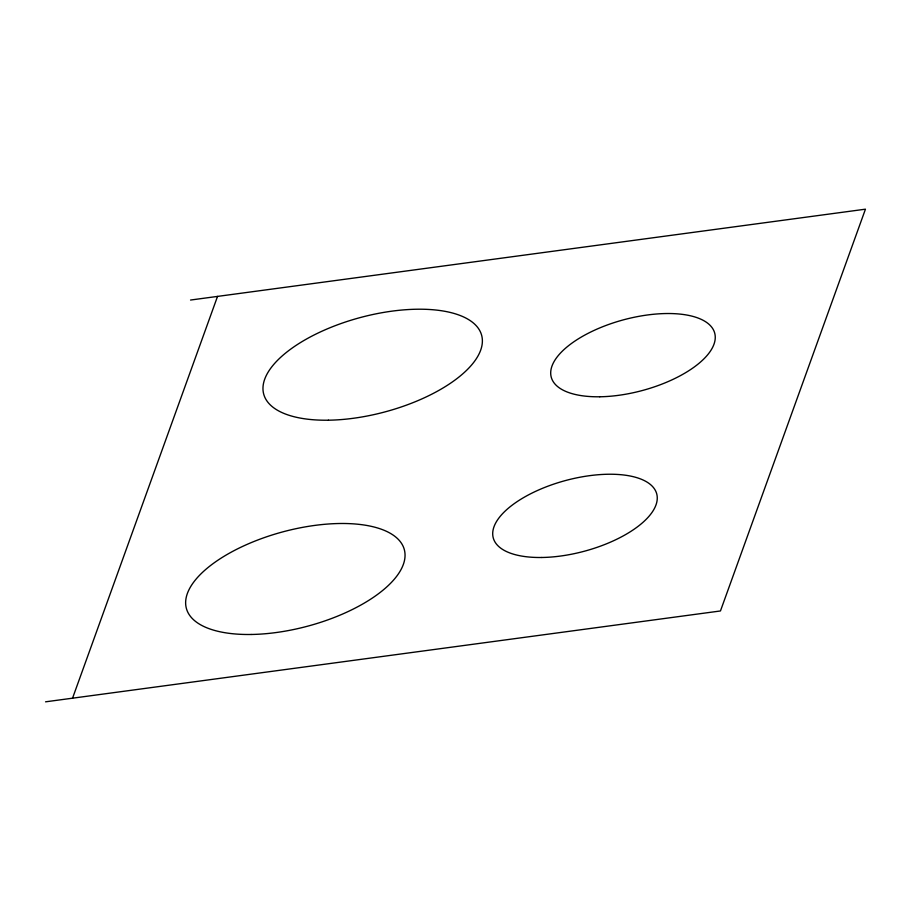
<?xml version="1.0" encoding="UTF-8"?>
<svg xmlns="http://www.w3.org/2000/svg" width="911" height="911" viewBox="0 0 911 911"><rect width="100%" height="100%" fill="white"/><g stroke="black" fill="none" stroke-linecap="round" stroke-linejoin="round"><path stroke-width="1.37" d="M72.55 698.179L217.535 296.405M190.547 300.038L865.45 209.177L720.453 610.962L45.55 701.823M328.438 420.199A112.862 48.761 -15.1 0 0 481.737 335.669A112.862 48.761 -15.1 0 0 307.872 338.266A112.862 48.761 -15.1 0 0 328.438 420.199M251.106 634.477A112.862 48.761 -15.1 0 0 404.404 549.959A112.862 48.761 -15.1 0 0 230.54 552.544A112.862 48.761 -15.1 0 0 251.106 634.477M541.794 557.486A84.643 36.577 -15.1 0 0 656.774 494.081A84.643 36.577 -15.1 0 0 526.376 496.028A84.643 36.577 -15.1 0 0 541.794 557.486M599.791 396.775A84.643 36.577 -15.1 0 0 714.771 333.369A84.643 36.577 -15.1 0 0 584.372 335.316A84.643 36.577 -15.1 0 0 599.791 396.775"/></g></svg>
